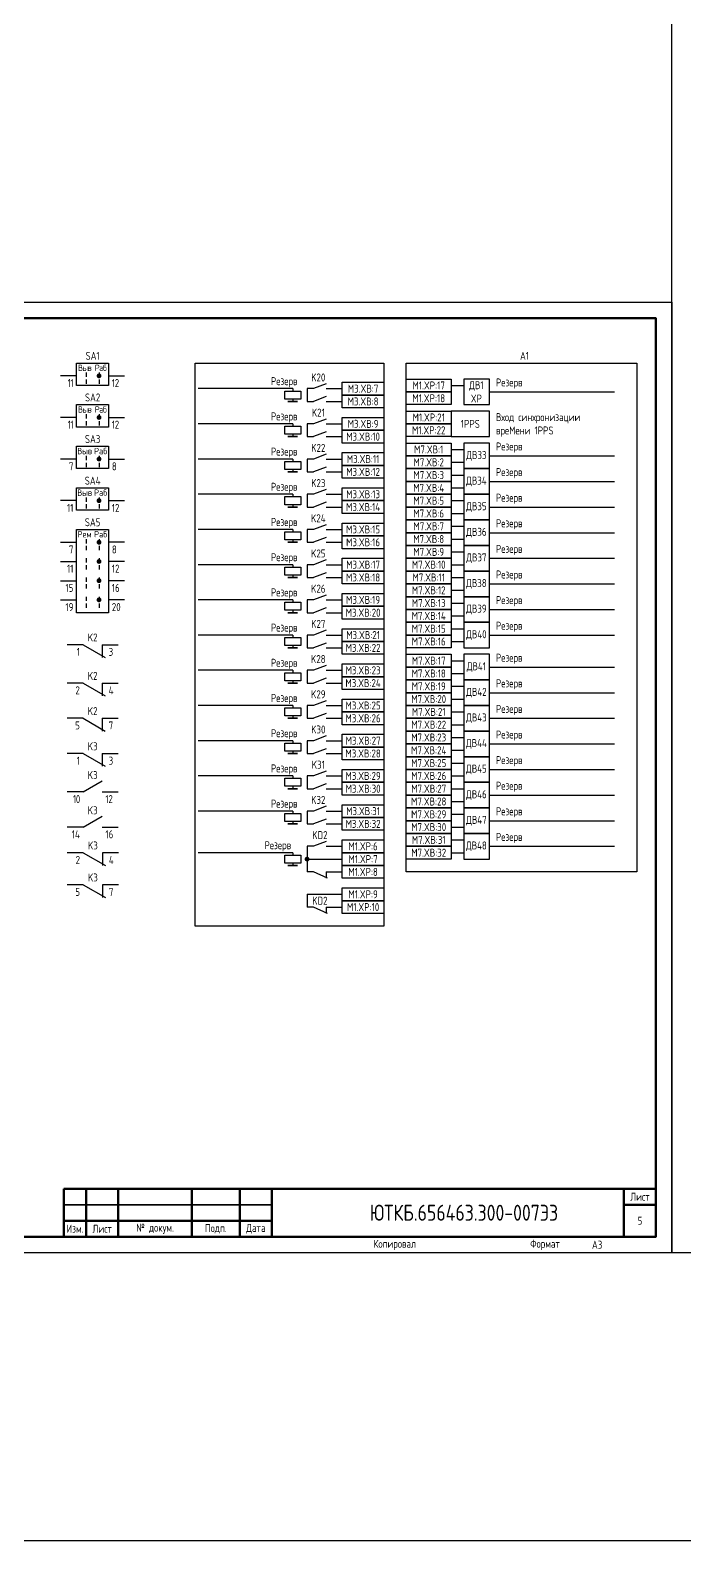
# Model space of a CAD drawing. Header units: millimetres. Extents: x -774 to 2891, y -90 to 618.
# Drawn here: x 1899.5 to 2104, y -90 to 382 of the extents above; entities that cross this region are included whole.
import ezdxf

# ---------------------------------------------------------------- set-up
doc = ezdxf.new("R2010")
doc.units = ezdxf.units.MM
doc.styles.add('Gost_type_A', font='GOST_0.TTF')

# ---------------------------------------------------------------- blocks, each defined once
blk = doc.blocks.new('Формат_А3')
blk.add_lwpolyline([(-420, 297), (0, 297), (0, 0), (-420, 0)], close=True)
at = {"lineweight": 50}
blk.add_lwpolyline([(-400, 292), (-5, 292), (-5, 5), (-400, 5)], close=True, dxfattribs=at)
blk = doc.blocks.new('Штамп малый нижний')
at = {"lineweight": 50}
for points in [[(-185, 15), (-178, 15), (-178, 5), (-185, 5)], [(-178, 15), (-168, 15), (-168, 5), (-178, 5)], [(-168, 15), (-145, 15), (-145, 5), (-168, 5)], [(-145, 15), (-130, 15), (-130, 5), (-145, 5)], [(-130, 15), (-120, 15), (-120, 5), (-130, 5)], [(-120, 15), (-10, 15), (-10, 0), (-120, 0)], [(-10, 15), (0, 15), (0, 10), (-10, 10)], [(-10, 10), (0, 10), (0, 0), (-10, 0)], [(-185, 5), (-178, 5), (-178, 0), (-185, 0)], [(-178, 5), (-168, 5), (-168, 0), (-178, 0)], [(-168, 5), (-145, 5), (-145, 0), (-168, 0)], [(-145, 5), (-130, 5), (-130, 0), (-145, 0)], [(-130, 5), (-120, 5), (-120, 0), (-130, 0)]]:
    blk.add_lwpolyline(points, close=True, dxfattribs=at)
for points in [[(-185, 15), (-178, 15), (-178, 10), (-185, 10)], [(-178, 15), (-168, 15), (-168, 10), (-178, 10)], [(-168, 15), (-145, 15), (-145, 10), (-168, 10)], [(-145, 15), (-130, 15), (-130, 10), (-145, 10)], [(-130, 15), (-120, 15), (-120, 10), (-130, 10)], [(-185, 10), (-178, 10), (-178, 5), (-185, 5)], [(-178, 10), (-168, 10), (-168, 5), (-178, 5)], [(-168, 10), (-145, 10), (-145, 5), (-168, 5)], [(-145, 10), (-130, 10), (-130, 5), (-145, 5)], [(-130, 10), (-120, 10), (-120, 5), (-130, 5)]]:
    blk.add_lwpolyline(points, close=True)
at = {"char_height": 2.5, "style": 'Gost_type_A'}
for s, insert, width, attachment_point in [('Лист', (-5, 12.5), 10, 5), ('Изм.', (-181.5, 2.5), 7, 5), ('Лист', (-173, 2.5), 10, 5), ('№ докум.', (-156.5, 2.5), 23, 5), ('Подп.', (-137.5, 2.5), 15, 5), ('Дата', (-125, 2.5), 10, 5), ('Копировал', (-75, -2.53), 13.1202, 6), ('Формат', (-30, -2.53), 13.1202, 6)]:
    blk.add_mtext(s, dxfattribs=dict(at, insert=insert, width=width, attachment_point=attachment_point))
blk = doc.blocks.new('POINT')
at = {"const_width": 0.75}
blk.add_lwpolyline([(-0.375, 0, 1), (0.375, 0, 1)], format="xyb", close=True, dxfattribs=at)
blk = doc.blocks.new('Переключатель_положение')
for p, q in [((2, 1), (2, -0.34)), ((2, -1.14), (2, -2.49))]:
    blk.add_line(p, q)

msp = doc.modelspace()

# ---------------------------------------------------------------- linework, layer by layer
for p, q in [((1914, 274), (1909, 274)), ((1924, 274), (1929, 274)), ((1981.5, 270), (1952, 270)), ((1981.5, 270), (1981.5, 269.25)), ((2031, 271), (2035, 271)), ((1981.5, 266.75), (1981.5, 266)), ((2043, 269), (2082, 269)), ((1914, 261), (1909, 261)), ((1924, 261), (1929, 261)), ((1981.5, 259), (1952, 259)), ((1981.5, 259), (1981.5, 258.25)), ((1981.5, 255.75), (1981.5, 255)), ((2031, 251), (2035, 251)), ((1914, 248), (1909, 248)), ((1924, 248), (1929, 248)), ((1981.5, 248), (1952, 248)), ((1981.5, 248), (1981.5, 247.25)), ((2031, 247), (2035, 247)), ((2043, 249), (2082, 249)), ((1981.5, 244.75), (1981.5, 244)), ((2031, 243), (2035, 243)), ((2043, 241), (2082, 241)), ((1981.5, 237), (1952, 237)), ((1981.5, 237), (1981.5, 236.25)), ((2031, 239), (2035, 239)), ((1914, 235), (1909, 235)), ((1924, 235), (1929, 235)), ((1981.5, 233.75), (1981.5, 233)), ((2031, 235), (2035, 235)), ((2043, 233), (2082, 233)), ((2031, 231), (2035, 231)), ((2031, 227), (2035, 227)), ((1909, 222), (1914, 222)), ((1929, 222), (1924, 222)), ((1981.5, 226), (1952, 226)), ((1981.5, 226), (1981.5, 225.25)), ((1981.5, 222.75), (1981.5, 222)), ((2031, 223), (2035, 223)), ((2043, 225), (2082, 225)), ((2031, 219), (2035, 219)), ((1909, 216), (1914, 216)), ((1929, 216), (1924, 216)), ((1981.5, 215), (1952, 215)), ((1981.5, 215), (1981.5, 214.25)), ((2031, 215), (2035, 215)), ((2043, 217), (2082, 217)), ((1909, 210), (1914, 210)), ((1929, 210), (1924, 210)), ((1981.5, 211.75), (1981.5, 211)), ((2031, 211), (2035, 211)), ((2043, 209), (2082, 209)), ((1909, 204), (1914, 204)), ((1929, 204), (1924, 204)), ((1981.5, 204), (1952, 204)), ((1981.5, 204), (1981.5, 203.25)), ((2031, 207), (2035, 207)), ((2031, 203), (2035, 203)), ((1981.5, 200.75), (1981.5, 200)), ((2031, 199), (2035, 199)), ((2043, 201), (2082, 201)), ((2031, 195), (2035, 195)), ((1916, 190), (1911, 190)), ((1916, 190), (1922.92, 186)), ((1922, 190), (1922, 186)), ((1922, 190), (1927, 190)), ((1981.5, 193), (1952, 193)), ((1981.5, 193), (1981.5, 192.25)), ((1981.5, 189.75), (1981.5, 189)), ((2031, 191), (2035, 191)), ((2043, 193), (2082, 193)), ((2031, 185), (2035, 185)), ((1981.5, 182), (1952, 182)), ((1981.5, 182), (1981.5, 181.25)), ((2031, 181), (2035, 181)), ((2043, 183), (2082, 183)), ((1916, 178), (1911, 178)), ((1916, 178), (1922.92, 174)), ((1922, 178), (1922, 174)), ((1922, 178), (1927, 178)), ((1981.5, 178.75), (1981.5, 178)), ((2031, 177), (2035, 177)), ((2043, 175), (2082, 175)), ((1981.5, 171), (1952, 171)), ((1981.5, 171), (1981.5, 170.25)), ((2031, 173), (2035, 173)), ((1916, 167), (1911, 167)), ((1916, 167), (1922.92, 163)), ((1922, 167), (1922, 163)), ((1922, 167), (1927, 167)), ((1981.5, 167.75), (1981.5, 167)), ((2031, 169), (2035, 169)), ((2043, 167), (2082, 167)), ((2031, 165), (2035, 165)), ((2031, 161), (2035, 161)), ((1916, 156), (1911, 156)), ((1916, 156), (1922.92, 152)), ((1922, 156), (1922, 152)), ((1922, 156), (1927, 156)), ((1981.5, 160), (1952, 160)), ((1981.5, 160), (1981.5, 159.25)), ((1981.5, 156.75), (1981.5, 156)), ((2031, 157), (2035, 157)), ((2043, 159), (2082, 159)), ((2031, 153), (2035, 153)), ((1916, 144), (1922, 147.46)), ((1981.5, 149), (1952, 149)), ((1981.5, 149), (1981.5, 148.25)), ((2031, 149), (2035, 149)), ((2043, 151), (2082, 151)), ((1916, 144), (1911, 144)), ((1922, 144), (1927, 144)), ((1981.5, 145.75), (1981.5, 145)), ((2031, 145), (2035, 145)), ((2043, 143), (2082, 143)), ((1981.5, 138), (1952, 138)), ((1981.5, 138), (1981.5, 137.25)), ((2031, 141), (2035, 141)), ((2031, 137), (2035, 137)), ((1916, 133), (1911, 133)), ((1916, 133), (1922, 136.46)), ((1922, 133), (1927, 133)), ((1981.5, 134.75), (1981.5, 134)), ((2031, 133), (2035, 133)), ((2043, 135), (2082, 135)), ((2031, 129), (2035, 129)), ((1916.08, 125), (1911.08, 125)), ((1916.08, 125), (1923, 121)), ((1922.08, 125), (1922.08, 121)), ((1927.08, 125), (1922.08, 125)), ((1981.5, 125), (1952, 125)), ((1981.5, 125), (1981.5, 124.25)), ((2031, 125), (2035, 125)), ((2043, 127), (2082, 127)), ((1981.5, 121.75), (1981.5, 121)), ((1992, 119), (1992, 117)), ((1916.08, 115), (1911.08, 115)), ((1916.08, 115), (1923, 111)), ((1922.08, 115), (1922.08, 111)), ((1927.08, 115), (1922.08, 115)), ((1986, 112), (1986, 108)), ((1992, 108), (1992, 106))]:
    msp.add_line(p, q)
at = {"ltscale": 1.08}
for p, q in [((1988, 270), (1986, 270)), ((1986, 270), (1986, 266)), ((1992, 270), (1997, 270)), ((1986, 266), (1988, 266)), ((1992, 266), (1997, 266)), ((1988, 259), (1986, 259)), ((1986, 259), (1986, 255)), ((1986, 255), (1988, 255)), ((1992, 259), (1997, 259)), ((1992, 255), (1997, 255)), ((1988, 248), (1986, 248)), ((1986, 248), (1986, 244)), ((1992, 248), (1997, 248)), ((1986, 244), (1988, 244)), ((1992, 244), (1997, 244)), ((1988, 237), (1986, 237)), ((1986, 237), (1986, 233)), ((1992, 237), (1997, 237)), ((1986, 233), (1988, 233)), ((1992, 233), (1997, 233)), ((1988, 226), (1986, 226)), ((1986, 226), (1986, 222)), ((1986, 222), (1988, 222)), ((1992, 226), (1997, 226)), ((1992, 222), (1997, 222)), ((1988, 215), (1986, 215)), ((1986, 215), (1986, 211)), ((1992, 215), (1997, 215)), ((1986, 211), (1988, 211)), ((1992, 211), (1997, 211)), ((1988, 204), (1986, 204)), ((1986, 204), (1986, 200)), ((1992, 204), (1997, 204)), ((1986, 200), (1988, 200)), ((1992, 200), (1997, 200)), ((1988, 193), (1986, 193)), ((1986, 193), (1986, 189)), ((1986, 189), (1988, 189)), ((1992, 193), (1997, 193)), ((1992, 189), (1997, 189)), ((1988, 182), (1986, 182)), ((1986, 182), (1986, 178)), ((1992, 182), (1997, 182)), ((1986, 178), (1988, 178)), ((1992, 178), (1997, 178)), ((1988, 171), (1986, 171)), ((1986, 171), (1986, 167)), ((1992, 171), (1997, 171)), ((1986, 167), (1988, 167)), ((1992, 167), (1997, 167)), ((1988, 160), (1986, 160)), ((1986, 160), (1986, 156)), ((1986, 156), (1988, 156)), ((1992, 160), (1997, 160)), ((1992, 156), (1997, 156)), ((1988, 149), (1986, 149)), ((1986, 149), (1986, 145)), ((1992, 149), (1997, 149)), ((1986, 145), (1988, 145)), ((1992, 145), (1997, 145)), ((1988, 138), (1986, 138)), ((1986, 138), (1986, 134)), ((1992, 138), (1997, 138)), ((1986, 134), (1988, 134)), ((1992, 134), (1997, 134)), ((1988, 127), (1986, 127)), ((1986, 127), (1986, 119)), ((1986, 123), (1997, 123)), ((1992, 127), (1997, 127)), ((1988, 119), (1986, 119)), ((1992, 119), (1997, 119)), ((1986, 112), (1997, 112)), ((1988, 108), (1986, 108)), ((1992, 108), (1997, 108))]:
    msp.add_line(p, q, dxfattribs=at)
at = {"ltscale": 4.32}
for p, q in [((1992, 271.5), (1988, 270)), ((1992, 267.5), (1988, 266)), ((1992, 260.5), (1988, 259)), ((1992, 256.5), (1988, 255)), ((1992, 249.5), (1988, 248)), ((1992, 245.5), (1988, 244)), ((1992, 238.5), (1988, 237)), ((1992, 234.5), (1988, 233)), ((1992, 227.5), (1988, 226)), ((1992, 223.5), (1988, 222)), ((1992, 216.5), (1988, 215)), ((1992, 212.5), (1988, 211)), ((1992, 205.5), (1988, 204)), ((1992, 201.5), (1988, 200)), ((1992, 194.5), (1988, 193)), ((1992, 190.5), (1988, 189)), ((1992, 183.5), (1988, 182)), ((1992, 179.5), (1988, 178)), ((1992, 172.5), (1988, 171)), ((1992, 168.5), (1988, 167)), ((1992, 161.5), (1988, 160)), ((1992, 157.5), (1988, 156)), ((1992, 150.5), (1988, 149)), ((1992, 146.5), (1988, 145)), ((1992, 139.5), (1988, 138)), ((1992, 135.5), (1988, 134)), ((1992, 128.5), (1988, 127)), ((1992.39, 117), (1988, 119)), ((1992.39, 106), (1988, 108))]:
    msp.add_line(p, q, dxfattribs=at)
for points in [[(-774, 618), (2891, 618), (2891, -90), (-774, -90)], [(2397, 420), (2397, 0), (2100, 0), (2100, 420)], [(1914, 278), (1924, 278), (1924, 271), (1914, 271)], [(1951, 278), (2010, 278), (2010, 102), (1951, 102)], [(2017, 278), (2089, 278), (2089, 119), (2017, 119)], [(1984, 269.25), (1984, 266.75), (1979, 266.75), (1979, 269.25)], [(1997, 272), (2010, 272), (2010, 268), (1997, 268)], [(2017, 273), (2031, 273), (2031, 269), (2017, 269)], [(1914, 265), (1924, 265), (1924, 258), (1914, 258)], [(1983, 266), (1980, 266)], [(1997, 268), (2010, 268), (2010, 264), (1997, 264)], [(2017, 269), (2031, 269), (2031, 265), (2017, 265)], [(1997, 261), (2010, 261), (2010, 257), (1997, 257)], [(2017, 263), (2031, 263), (2031, 259), (2017, 259)], [(1984, 258.25), (1984, 255.75), (1979, 255.75), (1979, 258.25)], [(1983, 255), (1980, 255)], [(1997, 257), (2010, 257), (2010, 253), (1997, 253)], [(2017, 259), (2031, 259), (2031, 255), (2017, 255)], [(1914, 252), (1924, 252), (1924, 245), (1914, 245)], [(2017, 253), (2031, 253), (2031, 249), (2017, 249)], [(1984, 247.25), (1984, 244.75), (1979, 244.75), (1979, 247.25)], [(1997, 250), (2010, 250), (2010, 246), (1997, 246)], [(1997, 246), (2010, 246), (2010, 242), (1997, 242)], [(2017, 249), (2031, 249), (2031, 245), (2017, 245)], [(1983, 244), (1980, 244)], [(2017, 245), (2031, 245), (2031, 241), (2017, 241)], [(2017, 241), (2031, 241), (2031, 237), (2017, 237)], [(1914, 239), (1924, 239), (1924, 232), (1914, 232)], [(1984, 236.25), (1984, 233.75), (1979, 233.75), (1979, 236.25)], [(1997, 239), (2010, 239), (2010, 235), (1997, 235)], [(2017, 237), (2031, 237), (2031, 233), (2017, 233)], [(1983, 233), (1980, 233)], [(1997, 235), (2010, 235), (2010, 231), (1997, 231)], [(2017, 233), (2031, 233), (2031, 229), (2017, 229)], [(1997, 228), (2010, 228), (2010, 224), (1997, 224)], [(2017, 229), (2031, 229), (2031, 225), (2017, 225)], [(1914, 226), (1924, 226), (1924, 200), (1914, 200)], [(1984, 225.25), (1984, 222.75), (1979, 222.75), (1979, 225.25)], [(1983, 222), (1980, 222)], [(1997, 224), (2010, 224), (2010, 220), (1997, 220)], [(2017, 225), (2031, 225), (2031, 221), (2017, 221)], [(2017, 221), (2031, 221), (2031, 217), (2017, 217)], [(1984, 214.25), (1984, 211.75), (1979, 211.75), (1979, 214.25)], [(1997, 217), (2010, 217), (2010, 213), (1997, 213)], [(1997, 213), (2010, 213), (2010, 209), (1997, 209)], [(2017, 217), (2031, 217), (2031, 213), (2017, 213)], [(2017, 213), (2031, 213), (2031, 209), (2017, 209)], [(1983, 211), (1980, 211)], [(2017, 209), (2031, 209), (2031, 205), (2017, 205)], [(1984, 203.25), (1984, 200.75), (1979, 200.75), (1979, 203.25)], [(1997, 206), (2010, 206), (2010, 202), (1997, 202)], [(2017, 205), (2031, 205), (2031, 201), (2017, 201)], [(1983, 200), (1980, 200)], [(1997, 202), (2010, 202), (2010, 198), (1997, 198)], [(2017, 201), (2031, 201), (2031, 197), (2017, 197)], [(1997, 195), (2010, 195), (2010, 191), (1997, 191)], [(2017, 197), (2031, 197), (2031, 193), (2017, 193)], [(1984, 192.25), (1984, 189.75), (1979, 189.75), (1979, 192.25)], [(1983, 189), (1980, 189)], [(1997, 191), (2010, 191), (2010, 187), (1997, 187)], [(2017, 193), (2031, 193), (2031, 189), (2017, 189)], [(2017, 187), (2031, 187), (2031, 183), (2017, 183)], [(1984, 181.25), (1984, 178.75), (1979, 178.75), (1979, 181.25)], [(1997, 184), (2010, 184), (2010, 180), (1997, 180)], [(1997, 180), (2010, 180), (2010, 176), (1997, 176)], [(2017, 183), (2031, 183), (2031, 179), (2017, 179)], [(1983, 178), (1980, 178)], [(2017, 179), (2031, 179), (2031, 175), (2017, 175)], [(2017, 175), (2031, 175), (2031, 171), (2017, 171)], [(1984, 170.25), (1984, 167.75), (1979, 167.75), (1979, 170.25)], [(1997, 173), (2010, 173), (2010, 169), (1997, 169)], [(2017, 171), (2031, 171), (2031, 167), (2017, 167)], [(1983, 167), (1980, 167)], [(1997, 169), (2010, 169), (2010, 165), (1997, 165)], [(2017, 167), (2031, 167), (2031, 163), (2017, 163)], [(1997, 162), (2010, 162), (2010, 158), (1997, 158)], [(2017, 163), (2031, 163), (2031, 159), (2017, 159)], [(1984, 159.25), (1984, 156.75), (1979, 156.75), (1979, 159.25)], [(1983, 156), (1980, 156)], [(1997, 158), (2010, 158), (2010, 154), (1997, 154)], [(2017, 159), (2031, 159), (2031, 155), (2017, 155)], [(2017, 155), (2031, 155), (2031, 151), (2017, 151)], [(1984, 148.25), (1984, 145.75), (1979, 145.75), (1979, 148.25)], [(1997, 151), (2010, 151), (2010, 147), (1997, 147)], [(1997, 147), (2010, 147), (2010, 143), (1997, 143)], [(2017, 151), (2031, 151), (2031, 147), (2017, 147)], [(2017, 147), (2031, 147), (2031, 143), (2017, 143)], [(1983, 145), (1980, 145)], [(2017, 143), (2031, 143), (2031, 139), (2017, 139)], [(1984, 137.25), (1984, 134.75), (1979, 134.75), (1979, 137.25)], [(1997, 140), (2010, 140), (2010, 136), (1997, 136)], [(2017, 139), (2031, 139), (2031, 135), (2017, 135)], [(1983, 134), (1980, 134)], [(1997, 136), (2010, 136), (2010, 132), (1997, 132)], [(2017, 135), (2031, 135), (2031, 131), (2017, 131)], [(1997, 129), (2010, 129), (2010, 125), (1997, 125)], [(2017, 131), (2031, 131), (2031, 127), (2017, 127)], [(1984, 124.25), (1984, 121.75), (1979, 121.75), (1979, 124.25)], [(1997, 125), (2010, 125), (2010, 121), (1997, 121)], [(2017, 127), (2031, 127), (2031, 123), (2017, 123)], [(1983, 121), (1980, 121)], [(1997, 121), (2010, 121), (2010, 117), (1997, 117)], [(1997, 114), (2010, 114), (2010, 110), (1997, 110)], [(1997, 110), (2010, 110), (2010, 106), (1997, 106)]]:
    msp.add_lwpolyline(points, close=True)
at = {"ltscale": 4}
for points in [[(2035, 265), (2043, 265), (2043, 273), (2035, 273)], [(2031, 255), (2043, 255), (2043, 263), (2031, 263)], [(2035, 245), (2043, 245), (2043, 253), (2035, 253)], [(2035, 237), (2043, 237), (2043, 245), (2035, 245)], [(2035, 229), (2043, 229), (2043, 237), (2035, 237)], [(2035, 221), (2043, 221), (2043, 229), (2035, 229)], [(2035, 213), (2043, 213), (2043, 221), (2035, 221)], [(2035, 205), (2043, 205), (2043, 213), (2035, 213)], [(2035, 197), (2043, 197), (2043, 205), (2035, 205)], [(2035, 189), (2043, 189), (2043, 197), (2035, 197)], [(2035, 179), (2043, 179), (2043, 187), (2035, 187)], [(2035, 171), (2043, 171), (2043, 179), (2035, 179)], [(2035, 163), (2043, 163), (2043, 171), (2035, 171)], [(2035, 155), (2043, 155), (2043, 163), (2035, 163)], [(2035, 147), (2043, 147), (2043, 155), (2035, 155)], [(2035, 139), (2043, 139), (2043, 147), (2035, 147)], [(2035, 131), (2043, 131), (2043, 139), (2035, 139)], [(2035, 123), (2043, 123), (2043, 131), (2035, 131)]]:
    msp.add_lwpolyline(points, close=True, dxfattribs=at)

# ---------------------------------------------------------------- block references
for name, p in [('Формат_А3', (2100, 0)), ('Переключатель_положение', (1915, 274)), ('POINT', (1921, 274)), ('Переключатель_положение', (1919, 274)), ('Переключатель_положение', (1915, 261)), ('POINT', (1921, 261)), ('Переключатель_положение', (1919, 261)), ('Переключатель_положение', (1915, 248)), ('POINT', (1921, 248)), ('Переключатель_положение', (1919, 248)), ('Переключатель_положение', (1915, 235)), ('Переключатель_положение', (1919, 235)), ('POINT', (1921, 235)), ('Переключатель_положение', (1915, 222)), ('POINT', (1921, 222)), ('Переключатель_положение', (1919, 222)), ('Переключатель_положение', (1915, 216)), ('POINT', (1921, 216)), ('Переключатель_положение', (1919, 216)), ('Переключатель_положение', (1915, 210)), ('POINT', (1921, 210)), ('Переключатель_положение', (1919, 210)), ('Переключатель_положение', (1915, 204)), ('POINT', (1921, 204)), ('Переключатель_положение', (1919, 204)), ('POINT', (1986, 123)), ('Штамп малый нижний', (2095, 5))]:
    msp.add_blockref(name, p)

# ---------------------------------------------------------------- texts
at = {"style": 'Gost_type_A'}
for s, insert, char_height, width, attachment_point in [('SA1', (1919, 279), 2.5, 10, 8), ('{\\T0.9;Выв}', (1916.5, 276.5), 2, 5, 5), ('{\\T0.9;Раб}', (1921.5, 276.5), 2, 5, 5), ('K20', (1989.5, 273.5), 2.5, 5, 5), ('{\\T0.9;11}', (1913, 273), 2.5, 5, 3), ('{\\T0.9;12}', (1925, 273), 2.5, 5, 1), ('Резерв', (1983, 272), 2.5, 31.0015, 6), ('M3.XВ:7', (2003.5, 270), 2.5, 13, 5), ('M1.XP:17', (2024, 271), 2.5, 14, 5), ('ДВ1 XP', (2038.88, 269), 2.5, 7.7588, 5), ('Резерв', (2045, 270), 2.5, 27.8465, 7), ('{\\T0.9;Выв}', (1916.5, 263.5), 2, 5, 5), ('SA2', (1919, 266), 2.5, 10, 8), ('{\\T0.9;Раб}', (1921.5, 263.5), 2, 5, 5), ('M3.XВ:8', (2003.5, 266), 2.5, 13, 5), ('M1.XP:18', (2024, 267), 2.5, 14, 5), ('{\\T0.9;11}', (1913, 260), 2.5, 5, 3), ('{\\T0.9;12}', (1925, 260), 2.5, 5, 1), ('Резерв', (1983, 261), 2.5, 31.0015, 6), ('K21', (1989.5, 262.5), 2.5, 5, 5), ('M3.XВ:9', (2003.5, 259), 2.5, 13, 5), ('M1.XP:21', (2024, 261), 2.5, 14, 5), ('1PPS', (2037, 259), 2.5, 12, 5), ('Вход синхронизации\\PвреMени 1PPS', (2045, 255), 2.5, 35.9749, 7), ('SA3', (1919, 253), 2.5, 10, 8), ('M3.XВ:10', (2003.5, 255), 2.5, 13, 5), ('M1.XP:22', (2024, 257), 2.5, 14, 5), ('Выв', (1916.5, 250.5), 2, 5, 5), ('Раб', (1921.5, 250.5), 2, 5, 5), ('Резерв', (1983, 250), 2.5, 31.0015, 6), ('K22', (1989.5, 251.5), 2.5, 5, 5), ('M7.XВ:1', (2024, 251), 2.5, 14, 5), ('ДВ33', (2038.88, 249), 2.5, 7.7588, 5), ('Резерв', (2045, 250), 2.5, 30.8621, 7), ('7', (1913, 246.98), 2.5, 5, 3), ('8', (1925, 246.98), 2.5, 5, 1), ('M3.XВ:11', (2003.5, 248), 2.5, 13, 5), ('M7.XВ:2', (2024, 247), 2.5, 14, 5), ('SA4', (1919, 240), 2.5, 10, 8), ('K23', (1989.5, 240.5), 2.5, 5, 5), ('M3.XВ:12', (2003.5, 244), 2.5, 13, 5), ('M7.XВ:3', (2024, 243), 2.5, 14, 5), ('ДВ34', (2038.88, 241), 2.5, 7.7588, 5), ('Резерв', (2045, 242), 2.5, 44.8565, 7), ('Выв', (1916.5, 237.5), 2, 5, 5), ('Раб', (1921.5, 237.5), 2, 5, 5), ('Резерв', (1983, 239), 2.5, 31.0015, 6), ('M3.XВ:13', (2003.5, 237), 2.5, 13, 5), ('M7.XВ:4', (2024, 239), 2.5, 14, 5), ('M7.XВ:5', (2024, 235), 2.5, 14, 5), ('Резерв', (2045, 234), 2.5, 27.8465, 7), ('11', (1913, 233.98), 2.5, 5, 3), ('12', (1925, 233.98), 2.5, 5, 1), ('M3.XВ:14', (2003.5, 233), 2.5, 13, 5), ('M7.XВ:6', (2024, 231), 2.5, 14, 5), ('ДВ35', (2038.88, 233), 2.5, 7.7588, 5), ('SA5', (1919, 227), 2.5, 10, 8), ('Резерв', (1983, 228), 2.5, 31.0015, 6), ('K24', (1989.5, 229.5), 2.5, 5, 5), ('M3.XВ:15', (2003.5, 226), 2.5, 13, 5), ('M7.XВ:7', (2024, 227), 2.5, 14, 5), ('Резерв', (2045, 226), 2.5, 27.8465, 7), ('Рем', (1916.5, 224.5), 2, 5, 5), ('Раб', (1921.5, 224.5), 2, 5, 5), ('M3.XВ:16', (2003.5, 222), 2.5, 13, 5), ('M7.XВ:8', (2024, 223), 2.5, 14, 5), ('ДВ36', (2038.88, 225), 2.5, 7.7588, 5), ('7', (1913, 221), 2.5, 5, 3), ('8', (1925, 221), 2.5, 5, 1), ('Резерв', (1983, 217), 2.5, 31.0015, 6), ('K25', (1989.5, 218.5), 2.5, 5, 5), ('M7.XВ:9', (2024, 219), 2.5, 14, 5), ('ДВ37', (2038.88, 217), 2.5, 7.7588, 5), ('Резерв', (2045, 218), 2.5, 32.328, 7), ('11', (1913, 215), 2.5, 5, 3), ('12', (1925, 215), 2.5, 5, 1), ('M3.XВ:17', (2003.5, 215), 2.5, 13, 5), ('M7.XВ:10', (2024, 215), 2.5, 14, 5), ('Резерв', (2045, 210), 2.5, 27.8465, 7), ('15', (1913, 209), 2.5, 5, 3), ('16', (1925, 209), 2.5, 5, 1), ('K26', (1989.5, 207.5), 2.5, 5, 5), ('M3.XВ:18', (2003.5, 211), 2.5, 13, 5), ('M7.XВ:12', (2024, 207), 2.5, 14, 5), ('M7.XВ:11', (2024, 211), 2.5, 14, 5), ('ДВ38', (2038.88, 209), 2.5, 7.7588, 5), ('19', (1913, 203), 2.5, 5, 3), ('20', (1925, 203), 2.5, 5, 1), ('Резерв', (1983, 206), 2.5, 31.0015, 6), ('M3.XВ:19', (2003.5, 204), 2.5, 13, 5), ('M7.XВ:13', (2024, 203), 2.5, 14, 5), ('Резерв', (2045, 202), 2.5, 27.8465, 7), ('M3.XВ:20', (2003.5, 200), 2.5, 13, 5), ('M7.XВ:14', (2024, 199), 2.5, 14, 5), ('ДВ39', (2038.88, 201), 2.5, 7.7588, 5), ('Резерв', (1983, 195), 2.5, 31.0015, 6), ('K27', (1989.5, 196.5), 2.5, 5, 5), ('M3.XВ:21', (2003.5, 193), 2.5, 13, 5), ('M7.XВ:15', (2024, 195), 2.5, 14, 5), ('ДВ40', (2038.88, 193), 2.5, 7.7588, 5), ('Резерв', (2045, 194), 2.5, 27.8465, 7), ('1', (1915, 189), 2.5, 6, 3), ('K2', (1919, 191), 2.5, 10, 8), ('3', (1924, 189), 2.5, 6, 1), ('M3.XВ:22', (2003.5, 189), 2.5, 13, 5), ('M7.XВ:16', (2024, 191), 2.5, 14, 5), ('Резерв', (1983, 184), 2.5, 31.0015, 6), ('K28', (1989.5, 185.5), 2.5, 5, 5), ('M7.XВ:17', (2024, 185), 2.5, 14, 5), ('ДВ41', (2038.88, 183), 2.5, 7.7588, 5), ('Резерв', (2045, 184), 2.5, 27.8465, 7), ('K2', (1919, 179), 2.5, 10, 8), ('M3.XВ:23', (2003.5, 182), 2.5, 13, 5), ('M7.XВ:18', (2024, 181), 2.5, 14, 5), ('2', (1915, 177), 2.5, 6, 3), ('4', (1924, 177), 2.5, 6, 1), ('K29', (1989.5, 174.5), 2.5, 5, 5), ('M3.XВ:24', (2003.5, 178), 2.5, 13, 5), ('M7.XВ:19', (2024, 177), 2.5, 14, 5), ('ДВ42', (2038.88, 175), 2.5, 7.7588, 5), ('Резерв', (2045, 176), 2.5, 27.8465, 7), ('K2', (1919, 168), 2.5, 10, 8), ('Резерв', (1983, 173), 2.5, 31.0015, 6), ('M3.XВ:25', (2003.5, 171), 2.5, 13, 5), ('M7.XВ:20', (2024, 173), 2.5, 14, 5), ('M7.XВ:21', (2024, 169), 2.5, 14, 5), ('Резерв', (2045, 168), 2.5, 27.8465, 7), ('5', (1915, 166), 2.5, 6, 3), ('7', (1924, 166), 2.5, 6, 1), ('M3.XВ:26', (2003.5, 167), 2.5, 13, 5), ('M7.XВ:22', (2024, 165), 2.5, 14, 5), ('ДВ43', (2038.88, 167), 2.5, 7.7588, 5), ('Резерв', (1983, 162), 2.5, 31.0015, 6), ('K30', (1989.5, 163.5), 2.5, 5, 5), ('M3.XВ:27', (2003.5, 160), 2.5, 13, 5), ('M7.XВ:23', (2024, 161), 2.5, 14, 5), ('ДВ44', (2038.88, 159), 2.5, 7.7588, 5), ('Резерв', (2045, 160), 2.5, 27.8465, 7), ('K3', (1919, 157), 2.5, 10, 8), ('M3.XВ:28', (2003.5, 156), 2.5, 13, 5), ('M7.XВ:24', (2024, 157), 2.5, 14, 5), ('1', (1915, 155), 2.5, 6, 3), ('3', (1924, 155), 2.5, 6, 1), ('Резерв', (1983, 151), 2.5, 31.0015, 6), ('K31', (1989.5, 152.5), 2.5, 5, 5), ('M7.XВ:25', (2024, 153), 2.5, 14, 5), ('ДВ45', (2038.88, 151), 2.5, 7.7588, 5), ('Резерв', (2045, 152), 2.5, 27.8465, 7), ('K3', (1919, 148), 2.5, 18, 8), ('M3.XВ:29', (2003.5, 149), 2.5, 13, 5), ('M7.XВ:26', (2024, 149), 2.5, 14, 5), ('Резерв', (2045, 144), 2.5, 27.8465, 7), ('{\\T0.9;10}', (1915, 143), 2.5, 5, 3), ('{\\T0.9;12}', (1923, 143), 2.5, 5, 1), ('K32', (1989.5, 141.5), 2.5, 5, 5), ('M3.XВ:30', (2003.5, 145), 2.5, 13, 5), ('M7.XВ:28', (2024, 141), 2.5, 14, 5), ('M7.XВ:27', (2024, 145), 2.5, 14, 5), ('ДВ46', (2038.88, 143), 2.5, 7.7588, 5), ('K3', (1919, 137), 2.5, 10, 8), ('Резерв', (1983, 140), 2.5, 31.0015, 6), ('M3.XВ:31', (2003.5, 138), 2.5, 13, 5), ('M7.XВ:29', (2024, 137), 2.5, 14, 5), ('Резерв', (2045, 136), 2.5, 27.8465, 7), ('M3.XВ:32', (2003.5, 134), 2.5, 13, 5), ('M7.XВ:30', (2024, 133), 2.5, 14, 5), ('ДВ47', (2038.88, 135), 2.5, 7.7588, 5), ('14', (1915, 132), 2.5, 6, 3), ('K3', (1919.08, 126), 2.5, 10, 8), ('16', (1923, 132), 2.5, 6, 1), ('KD2', (1990, 130.5), 2.5, 8, 5), ('M1.XP:6', (2003.5, 127), 2.5, 13, 5), ('M7.XВ:31', (2024, 129), 2.5, 14, 5), ('ДВ48', (2038.88, 127), 2.5, 7.7588, 5), ('Резерв', (2045, 128), 2.5, 27.8465, 7), ('2', (1915.08, 124), 2.5, 6, 3), ('4', (1924.08, 124), 2.5, 6, 1), ('M1.XP:7', (2003.5, 123), 2.5, 13, 5), ('M7.XВ:32', (2024, 125), 2.5, 14, 5), ('K3', (1919.08, 116), 2.5, 10, 8), ('M1.XP:8', (2003.5, 119), 2.5, 13, 5), ('5', (1915.08, 114), 2.5, 6, 3), ('7', (1924.08, 114), 2.5, 6, 1), ('KD2', (1990, 110), 2.5, 8, 5), ('M1.XP:10', (2003.5, 108), 2.5, 13, 5), ('M1.XP:9', (2003.5, 112), 2.5, 13, 5), ('ЮТКБ.656463.300-007Э3', (2035, 12.5), 5, 120, 5), ('5', (2090, 10), 2.5, 10, 5), ('A3', (2075, 2.5), 2.5, 20, 4)]:
    msp.add_mtext(s, dxfattribs=dict(at, insert=insert, char_height=char_height, width=width, attachment_point=attachment_point))
at = {"char_height": 2.5, "style": 'Gost_type_A'}
for s, insert, width, attachment_point, line_spacing_factor in [('A1', (2053.94, 279), 73.8762, 8, 0.9), ('Резерв', (1981, 127), 37, 6, 0.8)]:
    msp.add_mtext(s, dxfattribs=dict(at, insert=insert, width=width, attachment_point=attachment_point, line_spacing_factor=line_spacing_factor))

doc.saveas('drawing.dxf')
